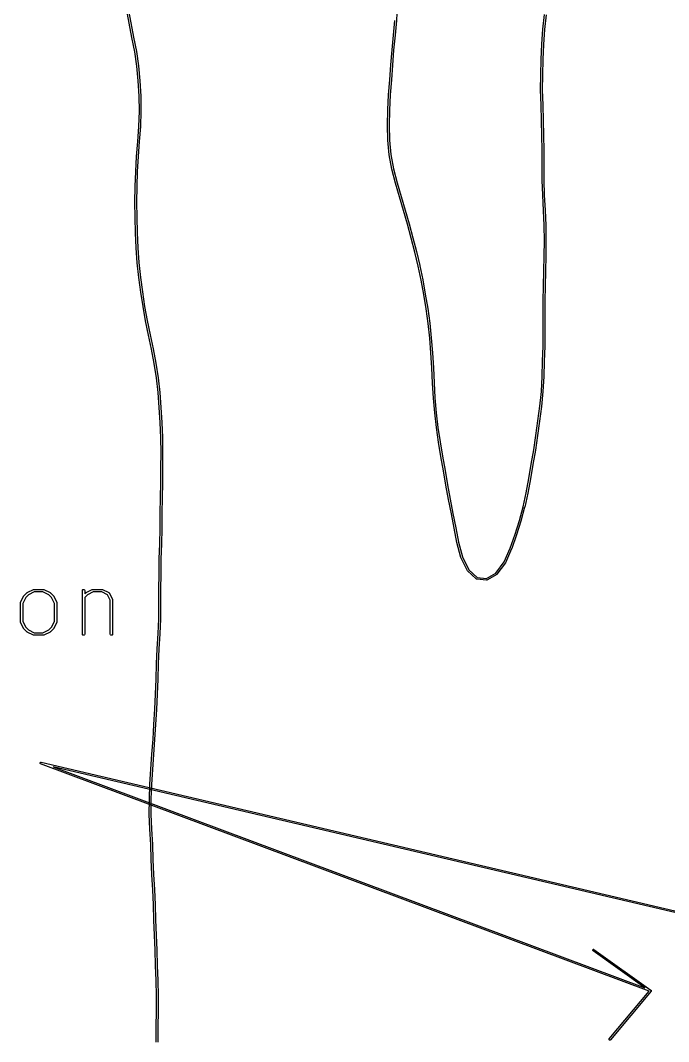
# Model space of a CAD drawing. Header units: inches. Extents: x 0.4 to 11.3, y -7.9 to -0.4.
# Drawn here: x 2.608 to 4.178, y -5.34 to -2.867 of the extents above; entities that cross this region are included whole.
import ezdxf

# ---------------------------------------------------------------- set-up
doc = ezdxf.new("R2010")
doc.units = ezdxf.units.IN
doc.header["$MEASUREMENT"] = 0
doc.layers.add('Edge.Cuts', color=254, linetype='CONTINUOUS', true_color=0xd0d2cd)
doc.layers.add('User.Drawings', color=9, linetype='CONTINUOUS', true_color=0xc2c2c2)

msp = doc.modelspace()

# ---------------------------------------------------------------- linework, layer by layer
at = {"layer": 'Edge.Cuts', "linetype": 'CONTINUOUS'}
for p, q in [((2.8711, -2.874), (2.8646, -2.8394)), ((2.8685, -2.8387), (2.875, -2.8733)), ((3.5208, -2.8316), (3.5187, -2.8672)), ((3.5116, -2.9026), (3.5148, -2.867)), ((3.5187, -2.8673), (3.5155, -2.903)), ((3.5187, -2.8672), (3.5187, -2.8672)), ((3.5187, -2.8672), (3.5187, -2.8673)), ((3.8733, -2.8884), (3.8774, -2.8528)), ((3.8813, -2.8533), (3.8772, -2.8888)), ((2.8779, -2.9085), (2.8711, -2.874)), ((2.8711, -2.874), (2.8711, -2.874)), ((2.8711, -2.874), (2.8711, -2.874)), ((2.875, -2.8733), (2.8818, -2.9077)), ((3.8709, -2.9247), (3.8732, -2.8885)), ((3.8732, -2.8885), (3.8733, -2.8884)), ((3.8733, -2.8884), (3.8733, -2.8884)), ((3.8772, -2.8888), (3.8748, -2.925)), ((2.8848, -2.9428), (2.8779, -2.9085)), ((2.8779, -2.9085), (2.8779, -2.9085)), ((2.8779, -2.9085), (2.8779, -2.9085)), ((2.8818, -2.9077), (2.8818, -2.9077)), ((2.8818, -2.9077), (2.8887, -2.9421)), ((3.5081, -2.9387), (3.5116, -2.9026)), ((3.5155, -2.903), (3.512, -2.9391)), ((3.5155, -2.903), (3.5155, -2.903)), ((3.5155, -2.903), (3.5155, -2.903)), ((2.8887, -2.9421), (2.8887, -2.9421)), ((2.8887, -2.9421), (2.8887, -2.9422)), ((2.8887, -2.9422), (2.894, -2.9772)), ((3.5053, -2.9748), (3.5081, -2.9387)), ((3.5081, -2.9387), (3.5081, -2.9387)), ((3.5081, -2.9387), (3.5081, -2.9387)), ((3.512, -2.9391), (3.5092, -2.9751)), ((3.8693, -2.9614), (3.8709, -2.9248)), ((3.8709, -2.9248), (3.8709, -2.9247)), ((3.8709, -2.9247), (3.8709, -2.9247)), ((3.8748, -2.925), (3.8733, -2.9615)), ((2.8901, -2.9778), (2.8848, -2.9428)), ((3.8683, -2.9985), (3.8693, -2.9614)), ((3.8693, -2.9614), (3.8693, -2.9614)), ((3.8693, -2.9614), (3.8693, -2.9614)), ((3.8733, -2.9615), (3.8722, -2.9986)), ((2.8932, -3.0136), (2.8901, -2.9778)), ((2.894, -2.9772), (2.894, -2.9773)), ((2.894, -2.9773), (2.894, -2.9774)), ((2.894, -2.9774), (2.8971, -3.0133)), ((3.5024, -3.0109), (3.5053, -2.9748)), ((3.5092, -2.9752), (3.5064, -3.0112)), ((3.5092, -2.9751), (3.5092, -2.9751)), ((3.5092, -2.9751), (3.5092, -2.9752)), ((2.8953, -3.0503), (2.8932, -3.0136)), ((2.8971, -3.0133), (2.8971, -3.0133)), ((2.8971, -3.0133), (2.8971, -3.0134)), ((2.8971, -3.0134), (2.8992, -3.0501)), ((3.4998, -3.0474), (3.5024, -3.0109)), ((3.5024, -3.0109), (3.5024, -3.0109)), ((3.5024, -3.0109), (3.5024, -3.0109)), ((3.5064, -3.0112), (3.5037, -3.0476)), ((3.868, -3.0355), (3.8683, -2.9986)), ((3.8683, -2.9986), (3.8683, -2.9985)), ((3.8683, -2.9985), (3.8683, -2.9985)), ((3.8722, -2.9986), (3.8719, -3.0354)), ((3.8694, -3.0726), (3.868, -3.0355)), ((3.868, -3.0355), (3.868, -3.0355)), ((3.868, -3.0355), (3.868, -3.0355)), ((3.8719, -3.0354), (3.8733, -3.0724)), ((2.8959, -3.087), (2.8953, -3.0503)), ((2.8992, -3.0501), (2.8992, -3.0501)), ((2.8992, -3.0501), (2.8992, -3.0502)), ((2.8992, -3.0502), (2.8999, -3.087)), ((3.498, -3.0839), (3.4998, -3.0474)), ((3.4998, -3.0474), (3.4998, -3.0474)), ((3.4998, -3.0474), (3.4998, -3.0474)), ((3.5037, -3.0476), (3.5019, -3.084)), ((2.8944, -3.1238), (2.8959, -3.087)), ((2.8999, -3.0871), (2.8983, -3.124)), ((2.8999, -3.087), (2.8999, -3.0871)), ((2.8999, -3.0871), (2.8999, -3.0871)), ((3.497, -3.1205), (3.498, -3.0839)), ((3.498, -3.0839), (3.498, -3.0839)), ((3.498, -3.0839), (3.498, -3.0839)), ((3.5019, -3.084), (3.5009, -3.1206)), ((3.8704, -3.1095), (3.8694, -3.0726)), ((3.8733, -3.0724), (3.8733, -3.0724)), ((3.8733, -3.0724), (3.8733, -3.0725)), ((3.8733, -3.0725), (3.8743, -3.1094)), ((3.8711, -3.1457), (3.8704, -3.1095)), ((3.8743, -3.1094), (3.8743, -3.1094)), ((3.8743, -3.1094), (3.8743, -3.1094)), ((3.8743, -3.1094), (3.8751, -3.1456)), ((2.8919, -3.1602), (2.8944, -3.1238)), ((2.8983, -3.124), (2.8958, -3.1605)), ((2.8983, -3.124), (2.8983, -3.124)), ((2.8983, -3.124), (2.8983, -3.124)), ((3.497, -3.1206), (3.497, -3.1205)), ((3.4979, -3.1568), (3.497, -3.1206)), ((3.497, -3.1206), (3.497, -3.1206)), ((3.5009, -3.1206), (3.5018, -3.1567)), ((2.8894, -3.1964), (2.8919, -3.1602)), ((2.8958, -3.1605), (2.8933, -3.1967)), ((2.8958, -3.1605), (2.8958, -3.1605)), ((2.8958, -3.1605), (2.8958, -3.1605)), ((3.4979, -3.1569), (3.4979, -3.1568)), ((3.4979, -3.157), (3.4979, -3.1569)), ((3.5013, -3.1923), (3.4979, -3.157)), ((3.5018, -3.1567), (3.5052, -3.1918)), ((3.8719, -3.1816), (3.8711, -3.1457)), ((3.8751, -3.1456), (3.8751, -3.1456)), ((3.8751, -3.1456), (3.8751, -3.1456)), ((3.8751, -3.1456), (3.8758, -3.1816)), ((3.8721, -3.2177), (3.8719, -3.1816)), ((3.8758, -3.1816), (3.8758, -3.1816)), ((3.8758, -3.1816), (3.8758, -3.1816)), ((3.8758, -3.1816), (3.876, -3.2177)), ((2.8871, -3.2328), (2.8894, -3.1965)), ((2.8894, -3.1965), (2.8894, -3.1964)), ((2.8894, -3.1965), (2.8894, -3.1965)), ((2.8933, -3.1967), (2.891, -3.233)), ((3.5013, -3.1924), (3.5013, -3.1923)), ((3.5079, -3.2271), (3.5013, -3.1924)), ((3.5013, -3.1924), (3.5013, -3.1924)), ((3.5052, -3.1918), (3.5117, -3.2263)), ((2.8857, -3.2695), (2.8871, -3.2328)), ((2.8871, -3.2328), (2.8871, -3.2328)), ((2.8871, -3.2328), (2.8871, -3.2328)), ((2.891, -3.233), (2.8896, -3.2696)), ((3.5079, -3.2272), (3.5079, -3.2271)), ((3.5079, -3.2271), (3.5079, -3.2271)), ((3.5166, -3.261), (3.5079, -3.2272)), ((3.5117, -3.2263), (3.5204, -3.26)), ((3.8718, -3.2541), (3.8721, -3.2177)), ((3.876, -3.2177), (3.8758, -3.2541)), ((3.876, -3.2177), (3.876, -3.2177)), ((3.876, -3.2177), (3.876, -3.2177)), ((3.526, -3.2944), (3.5166, -3.261)), ((3.5166, -3.261), (3.5166, -3.261)), ((3.5166, -3.261), (3.5166, -3.261)), ((3.5204, -3.26), (3.5298, -3.2933)), ((3.873, -3.2904), (3.8718, -3.2541)), ((3.8718, -3.2541), (3.8719, -3.2541)), ((3.8719, -3.2541), (3.8718, -3.2541)), ((3.8758, -3.2541), (3.8769, -3.2902)), ((2.8851, -3.3068), (2.8857, -3.2695)), ((2.8857, -3.2695), (2.8857, -3.2695)), ((2.8857, -3.2695), (2.8857, -3.2695)), ((2.8896, -3.2696), (2.889, -3.3069)), ((2.8851, -3.3069), (2.8851, -3.3068)), ((2.8855, -3.3442), (2.8851, -3.3069)), ((2.8851, -3.3069), (2.8851, -3.3069)), ((2.889, -3.3069), (2.8895, -3.3441)), ((3.526, -3.2945), (3.526, -3.2944)), ((3.526, -3.2944), (3.526, -3.2944)), ((3.5361, -3.3275), (3.526, -3.2945)), ((3.5298, -3.2933), (3.5399, -3.3264)), ((3.8748, -3.327), (3.873, -3.2904)), ((3.873, -3.2904), (3.873, -3.2904)), ((3.873, -3.2904), (3.873, -3.2904)), ((3.8769, -3.2902), (3.8788, -3.3268)), ((3.5455, -3.3608), (3.5361, -3.3275)), ((3.5399, -3.3264), (3.5399, -3.3264)), ((3.5399, -3.3264), (3.5399, -3.3264)), ((3.5399, -3.3264), (3.5493, -3.3598)), ((3.8764, -3.364), (3.8748, -3.327)), ((3.8788, -3.3268), (3.8788, -3.3268)), ((3.8788, -3.3268), (3.8788, -3.3268)), ((3.8788, -3.3268), (3.8804, -3.3639)), ((2.8864, -3.3812), (2.8855, -3.3442)), ((2.8855, -3.3442), (2.8855, -3.3442)), ((2.8855, -3.3442), (2.8855, -3.3442)), ((2.8895, -3.3441), (2.8904, -3.381)), ((3.5546, -3.3943), (3.5455, -3.3608)), ((3.5493, -3.3598), (3.5493, -3.3598)), ((3.5493, -3.3598), (3.5493, -3.3598)), ((3.5493, -3.3598), (3.5584, -3.3933)), ((2.8865, -3.3812), (2.8864, -3.3812)), ((2.8882, -3.4177), (2.8865, -3.3812)), ((2.8865, -3.3812), (2.8865, -3.3812)), ((2.8904, -3.381), (2.8922, -3.4175)), ((3.8771, -3.4005), (3.8764, -3.364)), ((3.8804, -3.3639), (3.8804, -3.3639)), ((3.8804, -3.3639), (3.8804, -3.3639)), ((3.8804, -3.3639), (3.881, -3.4005)), ((3.5632, -3.428), (3.5546, -3.3943)), ((3.5584, -3.3933), (3.5584, -3.3933)), ((3.5584, -3.3933), (3.5585, -3.3933)), ((3.5585, -3.3933), (3.567, -3.427)), ((3.8764, -3.4372), (3.8771, -3.4005)), ((3.881, -3.4006), (3.8804, -3.4373)), ((3.881, -3.4005), (3.881, -3.4005)), ((3.881, -3.4005), (3.881, -3.4006)), ((2.8882, -3.4178), (2.8883, -3.4177)), ((2.8883, -3.4177), (2.8882, -3.4177)), ((2.891, -3.4539), (2.8882, -3.4178)), ((2.8922, -3.4175), (2.8949, -3.4536)), ((3.5713, -3.4618), (3.5632, -3.428)), ((3.567, -3.427), (3.567, -3.427)), ((3.567, -3.427), (3.567, -3.427)), ((3.567, -3.427), (3.5751, -3.4609)), ((2.8947, -3.4896), (2.891, -3.4539)), ((2.891, -3.4539), (2.891, -3.4539)), ((2.891, -3.4539), (2.891, -3.4539)), ((2.8949, -3.4536), (2.8987, -3.4892)), ((3.5751, -3.4609), (3.5751, -3.461)), ((3.5751, -3.461), (3.5751, -3.461)), ((3.5751, -3.461), (3.5824, -3.4952)), ((3.8757, -3.4739), (3.8764, -3.4372)), ((3.8804, -3.4373), (3.8797, -3.474)), ((3.8804, -3.4373), (3.8804, -3.4373)), ((3.8804, -3.4373), (3.8804, -3.4373)), ((3.5785, -3.496), (3.5713, -3.4618)), ((3.875, -3.5103), (3.8757, -3.4739)), ((3.8797, -3.474), (3.8789, -3.5103)), ((3.8797, -3.474), (3.8797, -3.474)), ((3.8797, -3.474), (3.8797, -3.474)), ((2.8948, -3.4897), (2.8947, -3.4896)), ((2.8995, -3.525), (2.8948, -3.4897)), ((2.8948, -3.4897), (2.8948, -3.4897)), ((2.8987, -3.4892), (2.9034, -3.5245)), ((3.5848, -3.5306), (3.5785, -3.496)), ((3.5824, -3.4952), (3.5824, -3.4952)), ((3.5824, -3.4952), (3.5824, -3.4953)), ((3.5824, -3.4953), (3.5887, -3.5299)), ((3.8745, -3.5462), (3.875, -3.5103)), ((3.875, -3.5103), (3.875, -3.5103)), ((3.875, -3.5103), (3.875, -3.5103)), ((3.8789, -3.5103), (3.8784, -3.5463)), ((2.9048, -3.5601), (2.8995, -3.525)), ((2.8995, -3.525), (2.8995, -3.525)), ((2.8995, -3.525), (2.8995, -3.525)), ((2.9034, -3.5245), (2.9087, -3.5595)), ((3.5907, -3.5654), (3.5848, -3.5306)), ((3.5887, -3.5299), (3.5887, -3.5299)), ((3.5887, -3.5299), (3.5887, -3.5299)), ((3.5887, -3.5299), (3.5946, -3.5648)), ((2.9048, -3.5602), (2.9048, -3.5601)), ((2.9048, -3.5601), (2.9048, -3.5601)), ((2.9112, -3.5947), (2.9048, -3.5602)), ((2.9087, -3.5595), (2.9151, -3.594)), ((3.8742, -3.5823), (3.8745, -3.5463)), ((3.8745, -3.5463), (3.8745, -3.5462)), ((3.8745, -3.5463), (3.8745, -3.5463)), ((3.8784, -3.5463), (3.8781, -3.5823)), ((3.5954, -3.6006), (3.5907, -3.5654)), ((3.5946, -3.5648), (3.5946, -3.5648)), ((3.5946, -3.5648), (3.5946, -3.5648)), ((3.5946, -3.5648), (3.5993, -3.6001)), ((3.8742, -3.5824), (3.8742, -3.5823)), ((3.8742, -3.5823), (3.8742, -3.5823)), ((3.8744, -3.6188), (3.8742, -3.5824)), ((3.8781, -3.5823), (3.8784, -3.6188)), ((2.9112, -3.5948), (2.9112, -3.5947)), ((2.9183, -3.6291), (2.9112, -3.5948)), ((2.9112, -3.5948), (2.9112, -3.5948)), ((2.9151, -3.594), (2.9222, -3.6283)), ((3.5993, -3.6362), (3.5954, -3.6006)), ((3.5993, -3.6001), (3.5993, -3.6001)), ((3.5993, -3.6001), (3.5994, -3.6002)), ((3.5994, -3.6002), (3.6032, -3.6358)), ((2.9255, -3.6633), (2.9183, -3.6291)), ((2.9183, -3.6291), (2.9183, -3.6291)), ((2.9183, -3.6291), (2.9183, -3.6291)), ((2.9222, -3.6283), (2.9294, -3.6625)), ((3.8741, -3.6555), (3.8744, -3.6188)), ((3.8784, -3.6188), (3.878, -3.6555)), ((3.8784, -3.6188), (3.8784, -3.6188)), ((3.8784, -3.6188), (3.8784, -3.6188)), ((3.6023, -3.6722), (3.5993, -3.6362)), ((3.6032, -3.6358), (3.6032, -3.6358)), ((3.6032, -3.6358), (3.6032, -3.6359)), ((3.6032, -3.6359), (3.6063, -3.6719)), ((3.8728, -3.6924), (3.8741, -3.6555)), ((3.878, -3.6556), (3.8767, -3.6926)), ((3.878, -3.6555), (3.878, -3.6556)), ((3.878, -3.6556), (3.878, -3.6556)), ((2.9317, -3.698), (2.9255, -3.6633)), ((2.9294, -3.6625), (2.9294, -3.6626)), ((2.9294, -3.6626), (2.9294, -3.6626)), ((2.9294, -3.6626), (2.9356, -3.6973)), ((3.6044, -3.7085), (3.6023, -3.6722)), ((3.6063, -3.6719), (3.6063, -3.6719)), ((3.6063, -3.6719), (3.6063, -3.6719)), ((3.6063, -3.6719), (3.6083, -3.7083)), ((2.9373, -3.7329), (2.9317, -3.698)), ((2.9356, -3.6973), (2.9356, -3.6973)), ((2.9356, -3.6973), (2.9356, -3.6973)), ((2.9356, -3.6973), (2.9412, -3.7323)), ((3.6059, -3.7451), (3.6044, -3.7085)), ((3.6083, -3.7083), (3.6083, -3.7083)), ((3.6083, -3.7083), (3.6083, -3.7083)), ((3.6083, -3.7083), (3.6098, -3.745)), ((3.8716, -3.7292), (3.8728, -3.6925)), ((3.8728, -3.6925), (3.8728, -3.6924)), ((3.8728, -3.6924), (3.8728, -3.6924)), ((3.8767, -3.6926), (3.8755, -3.7294)), ((2.9416, -3.7682), (2.9373, -3.7329)), ((2.9412, -3.7323), (2.9412, -3.7323)), ((2.9412, -3.7323), (2.9412, -3.7323)), ((2.9412, -3.7323), (2.9456, -3.7678)), ((3.8698, -3.7656), (3.8716, -3.7292)), ((3.8755, -3.7294), (3.8737, -3.7659)), ((3.8755, -3.7294), (3.8755, -3.7294)), ((3.8755, -3.7294), (3.8755, -3.7294)), ((3.6059, -3.7452), (3.6059, -3.7451)), ((3.6081, -3.7815), (3.6059, -3.7452)), ((3.6059, -3.7452), (3.6059, -3.7452)), ((3.6098, -3.745), (3.612, -3.7813)), ((2.944, -3.8044), (2.9416, -3.7682)), ((2.9456, -3.7678), (2.9455, -3.7678)), ((2.9455, -3.7678), (2.9456, -3.7679)), ((2.9456, -3.7679), (2.9479, -3.8042)), ((3.6081, -3.7816), (3.6081, -3.7815)), ((3.6081, -3.7815), (3.6081, -3.7815)), ((3.6114, -3.8175), (3.6081, -3.7816)), ((3.612, -3.7813), (3.6153, -3.8171)), ((3.8662, -3.8013), (3.8698, -3.7656)), ((3.8737, -3.766), (3.8701, -3.8017)), ((3.8737, -3.7659), (3.8737, -3.7659)), ((3.8737, -3.7659), (3.8737, -3.766)), ((2.9461, -3.841), (2.944, -3.8044)), ((2.9479, -3.8042), (2.9479, -3.8042)), ((2.9479, -3.8042), (2.9479, -3.8042)), ((2.9479, -3.8042), (2.95, -3.8408)), ((3.8616, -3.8366), (3.8662, -3.8013)), ((3.8701, -3.8018), (3.8655, -3.8372)), ((3.8701, -3.8017), (3.8701, -3.8018)), ((3.8701, -3.8018), (3.8701, -3.8018)), ((3.6155, -3.853), (3.6114, -3.8175)), ((3.6114, -3.8175), (3.6114, -3.8175)), ((3.6114, -3.8175), (3.6114, -3.8175)), ((3.6153, -3.8171), (3.6194, -3.8526)), ((2.9479, -3.8775), (2.9461, -3.841)), ((2.95, -3.8408), (2.95, -3.8408)), ((2.95, -3.8408), (2.95, -3.8408)), ((2.95, -3.8408), (2.9518, -3.8774)), ((3.6155, -3.8531), (3.6155, -3.853)), ((3.6206, -3.8882), (3.6155, -3.8531)), ((3.6155, -3.8531), (3.6155, -3.8531)), ((3.6194, -3.8526), (3.6245, -3.8877)), ((3.8566, -3.8718), (3.8616, -3.8366)), ((3.8655, -3.8372), (3.8605, -3.8724)), ((3.8655, -3.8372), (3.8655, -3.8372)), ((3.8655, -3.8372), (3.8655, -3.8372)), ((2.9485, -3.9139), (2.9479, -3.8775)), ((2.9518, -3.8774), (2.9518, -3.8774)), ((2.9518, -3.8774), (2.9518, -3.8774)), ((2.9518, -3.8774), (2.9524, -3.9138)), ((3.8513, -3.9068), (3.8566, -3.8718)), ((3.8605, -3.8724), (3.8552, -3.9074)), ((3.8605, -3.8724), (3.8605, -3.8724)), ((3.8605, -3.8724), (3.8605, -3.8724)), ((3.6206, -3.8883), (3.6206, -3.8882)), ((3.6266, -3.9231), (3.6206, -3.8883)), ((3.6206, -3.8883), (3.6206, -3.8883)), ((3.6245, -3.8877), (3.6305, -3.9224)), ((3.8455, -3.9417), (3.8513, -3.9068)), ((2.9482, -3.9502), (2.9485, -3.9139)), ((2.9524, -3.9139), (2.9522, -3.9503)), ((2.9524, -3.9138), (2.9524, -3.9139)), ((2.9524, -3.9139), (2.9524, -3.9139)), ((3.6325, -3.9579), (3.6266, -3.9231)), ((3.6266, -3.9231), (3.6266, -3.9231)), ((3.6305, -3.9224), (3.6305, -3.9224)), ((3.6305, -3.9224), (3.6305, -3.9224)), ((3.6305, -3.9224), (3.6364, -3.9572)), ((3.8552, -3.9075), (3.8494, -3.9423)), ((3.8552, -3.9074), (3.8552, -3.9074)), ((3.8552, -3.9074), (3.8552, -3.9075)), ((2.948, -3.9865), (2.9482, -3.9502)), ((2.9482, -3.9502), (2.9482, -3.9502)), ((2.9522, -3.9503), (2.9519, -3.9865)), ((2.9522, -3.9503), (2.9522, -3.9503)), ((2.9522, -3.9503), (2.9522, -3.9503)), ((3.8393, -3.9763), (3.8455, -3.9417)), ((3.8493, -3.9423), (3.8432, -3.977)), ((3.8494, -3.9423), (3.8493, -3.9423)), ((3.8493, -3.9423), (3.8493, -3.9423)), ((3.6387, -3.9926), (3.6325, -3.9579)), ((3.6325, -3.9579), (3.6325, -3.9579)), ((3.6325, -3.9579), (3.6325, -3.9579)), ((3.6364, -3.9572), (3.6426, -3.9919)), ((3.833, -4.0109), (3.8393, -3.9763)), ((3.8432, -3.977), (3.8368, -4.0117)), ((3.8432, -3.977), (3.8432, -3.977)), ((3.8432, -3.977), (3.8432, -3.977)), ((2.9473, -4.023), (2.948, -3.9865)), ((2.9519, -3.9865), (2.9512, -4.0231)), ((2.9519, -3.9865), (2.9519, -3.9865)), ((2.9519, -3.9865), (2.9519, -3.9865)), ((3.6452, -4.0272), (3.6387, -3.9926)), ((3.6387, -3.9926), (3.6387, -3.9926)), ((3.6387, -3.9926), (3.6387, -3.9926)), ((3.6426, -3.9919), (3.6491, -4.0264)), ((2.9465, -4.0602), (2.9473, -4.023)), ((2.9473, -4.023), (2.9473, -4.023)), ((2.9512, -4.0231), (2.9504, -4.0603)), ((2.9512, -4.0231), (2.9512, -4.0231)), ((2.9512, -4.0231), (2.9512, -4.0231)), ((3.6518, -4.0617), (3.6452, -4.0272)), ((3.6452, -4.0272), (3.6452, -4.0272)), ((3.6452, -4.0272), (3.6452, -4.0272)), ((3.6491, -4.0264), (3.6557, -4.061)), ((3.8255, -4.045), (3.833, -4.0109)), ((3.8368, -4.0117), (3.8294, -4.0459)), ((3.8368, -4.0117), (3.8368, -4.0117)), ((3.8368, -4.0117), (3.8368, -4.0117)), ((3.8166, -4.0784), (3.8255, -4.045)), ((3.8293, -4.046), (3.8203, -4.0795)), ((3.8294, -4.0459), (3.8293, -4.0459)), ((3.8293, -4.0459), (3.8293, -4.046)), ((2.9462, -4.0974), (2.9465, -4.0603)), ((2.9465, -4.0603), (2.9465, -4.0602)), ((2.9465, -4.0603), (2.9465, -4.0603)), ((2.9504, -4.0603), (2.9501, -4.0974)), ((3.6585, -4.0962), (3.6518, -4.0617)), ((3.6518, -4.0617), (3.6518, -4.0617)), ((3.6518, -4.0617), (3.6518, -4.0617)), ((3.6557, -4.061), (3.6624, -4.0954)), ((3.806, -4.1113), (3.8166, -4.0784)), ((3.8203, -4.0796), (3.8097, -4.1126)), ((3.8203, -4.0795), (3.8203, -4.0795)), ((3.8203, -4.0795), (3.8203, -4.0796)), ((2.9454, -4.1344), (2.9462, -4.0974)), ((2.9501, -4.0975), (2.9493, -4.1345)), ((2.9501, -4.0974), (2.9501, -4.0975)), ((2.9501, -4.0975), (2.9501, -4.0975)), ((3.6653, -4.1312), (3.6585, -4.0962)), ((3.6624, -4.0954), (3.6624, -4.0954)), ((3.6624, -4.0954), (3.6624, -4.0954)), ((3.6624, -4.0954), (3.6692, -4.1304)), ((3.7942, -4.1448), (3.806, -4.1113)), ((3.8097, -4.1126), (3.7979, -4.1462)), ((3.8097, -4.1126), (3.8097, -4.1126)), ((3.8097, -4.1126), (3.8097, -4.1126)), ((2.944, -4.1712), (2.9454, -4.1344)), ((2.9493, -4.1346), (2.9479, -4.1713)), ((2.9493, -4.1345), (2.9493, -4.1346)), ((2.9493, -4.1346), (2.9493, -4.1346)), ((3.6654, -4.1312), (3.6653, -4.1312)), ((3.6654, -4.1313), (3.6654, -4.1312)), ((3.6748, -4.1675), (3.6654, -4.1313)), ((3.6692, -4.1304), (3.6786, -4.1663)), ((3.7793, -4.1784), (3.7942, -4.1448)), ((3.7978, -4.1463), (3.7828, -4.1802)), ((3.7979, -4.1462), (3.7978, -4.1462)), ((3.7978, -4.1462), (3.7978, -4.1463)), ((2.9437, -4.2079), (2.944, -4.1713)), ((2.944, -4.1713), (2.944, -4.1712)), ((2.944, -4.1712), (2.944, -4.1712)), ((2.9479, -4.1713), (2.9476, -4.2079)), ((3.6749, -4.1677), (3.6748, -4.1675)), ((3.675, -4.1679), (3.6749, -4.1677)), ((3.6908, -4.1995), (3.675, -4.1679)), ((3.6786, -4.1663), (3.6941, -4.1974)), ((3.7593, -4.2053), (3.7793, -4.1784)), ((3.691, -4.1998), (3.6908, -4.1995)), ((3.6912, -4.2001), (3.691, -4.1998)), ((3.7121, -4.2195), (3.6912, -4.2001)), ((3.6941, -4.1974), (3.7144, -4.2162)), ((3.7826, -4.1805), (3.7622, -4.2079)), ((3.7827, -4.1803), (3.7826, -4.1805)), ((3.7828, -4.1802), (3.7827, -4.1803)), ((2.9434, -4.244), (2.9437, -4.2079)), ((2.9437, -4.2079), (2.9437, -4.2079)), ((2.9437, -4.2079), (2.9437, -4.2079)), ((2.9476, -4.2079), (2.9474, -4.2441)), ((2.9476, -4.2079), (2.9476, -4.2079)), ((3.7125, -4.2197), (3.7121, -4.2195)), ((3.7125, -4.2198), (3.7125, -4.2197)), ((3.7127, -4.2199), (3.7125, -4.2198)), ((3.7128, -4.2199), (3.7127, -4.2199)), ((3.7129, -4.2199), (3.7128, -4.2199)), ((3.7133, -4.2201), (3.7129, -4.2199)), ((3.7368, -4.2228), (3.7133, -4.2201)), ((3.7144, -4.2162), (3.7366, -4.2188)), ((3.7366, -4.2188), (3.7593, -4.2053)), ((3.7372, -4.2228), (3.7368, -4.2228)), ((3.7373, -4.2228), (3.7372, -4.2228)), ((3.7374, -4.2227), (3.7373, -4.2228)), ((3.7376, -4.2227), (3.7374, -4.2227)), ((3.738, -4.2225), (3.7376, -4.2227)), ((3.7376, -4.2227), (3.7376, -4.2227)), ((3.7617, -4.2085), (3.738, -4.2225)), ((3.7619, -4.2082), (3.7617, -4.2085)), ((3.7617, -4.2085), (3.7617, -4.2085)), ((3.7617, -4.2085), (3.7617, -4.2085)), ((3.7622, -4.2079), (3.7619, -4.2082)), ((3.7622, -4.2079), (3.7622, -4.2079)), ((3.7622, -4.2079), (3.7622, -4.2079)), ((2.9433, -4.2801), (2.9434, -4.2441)), ((2.9434, -4.2441), (2.9434, -4.244)), ((2.9434, -4.2441), (2.9434, -4.2441)), ((2.9474, -4.2441), (2.9472, -4.2802)), ((2.9428, -4.3161), (2.9433, -4.2801)), ((2.9472, -4.2802), (2.9468, -4.3162)), ((2.9472, -4.2802), (2.9472, -4.2802)), ((2.9472, -4.2802), (2.9472, -4.2802)), ((2.9413, -4.352), (2.9428, -4.3161)), ((2.9468, -4.3163), (2.9452, -4.3522)), ((2.9468, -4.3162), (2.9467, -4.3162)), ((2.9467, -4.3162), (2.9468, -4.3163)), ((2.9393, -4.3884), (2.9413, -4.352)), ((2.9452, -4.3522), (2.9432, -4.3886)), ((2.9452, -4.3522), (2.9452, -4.3522)), ((2.9452, -4.3522), (2.9452, -4.3522)), ((2.9376, -4.4252), (2.9393, -4.3884)), ((2.9393, -4.3884), (2.9393, -4.3884)), ((2.9393, -4.3884), (2.9393, -4.3884)), ((2.9432, -4.3886), (2.9415, -4.4253)), ((2.9368, -4.4621), (2.9376, -4.4252)), ((2.9376, -4.4252), (2.9376, -4.4252)), ((2.9376, -4.4252), (2.9376, -4.4252)), ((2.9415, -4.4253), (2.9407, -4.4622)), ((2.9353, -4.4988), (2.9368, -4.4621)), ((2.9407, -4.4623), (2.9392, -4.4989)), ((2.9407, -4.4622), (2.9407, -4.4623)), ((2.9407, -4.4623), (2.9407, -4.4623)), ((2.9334, -4.5352), (2.9353, -4.4988)), ((2.9392, -4.4989), (2.9374, -4.5354)), ((2.9392, -4.4989), (2.9392, -4.4989)), ((2.9392, -4.4989), (2.9392, -4.4989)), ((2.9312, -4.5716), (2.9334, -4.5352)), ((2.9374, -4.5354), (2.9352, -4.5718)), ((2.9374, -4.5354), (2.9374, -4.5354)), ((2.9374, -4.5354), (2.9374, -4.5354)), ((2.929, -4.6079), (2.9312, -4.5716)), ((2.9352, -4.5718), (2.9329, -4.6081)), ((2.9352, -4.5718), (2.9352, -4.5718)), ((2.9352, -4.5718), (2.9352, -4.5718)), ((2.9264, -4.644), (2.929, -4.6079)), ((2.9329, -4.6081), (2.9303, -4.6443)), ((2.9329, -4.6081), (2.9329, -4.6081)), ((2.9329, -4.6081), (2.9329, -4.6081)), ((2.9235, -4.6804), (2.9264, -4.644)), ((2.9303, -4.6443), (2.9275, -4.6807)), ((2.9303, -4.6443), (2.9303, -4.6443)), ((2.9303, -4.6443), (2.9303, -4.6443)), ((2.9215, -4.7166), (2.9235, -4.6804)), ((2.9235, -4.6804), (2.9235, -4.6804)), ((2.9235, -4.6804), (2.9235, -4.6804)), ((2.9275, -4.6807), (2.9254, -4.7169)), ((2.9202, -4.7527), (2.9215, -4.7167)), ((2.9215, -4.7167), (2.9215, -4.7166)), ((2.9215, -4.7167), (2.9215, -4.7167)), ((2.9254, -4.7169), (2.9241, -4.7528)), ((2.9198, -4.7891), (2.9202, -4.7527)), ((2.9202, -4.7527), (2.9202, -4.7527)), ((2.9202, -4.7527), (2.9202, -4.7527)), ((2.9241, -4.7528), (2.9238, -4.7891)), ((2.9198, -4.7892), (2.9198, -4.7891)), ((2.9198, -4.7891), (2.9198, -4.7891)), ((2.9211, -4.8258), (2.9198, -4.7892)), ((2.9238, -4.7891), (2.9251, -4.8256)), ((2.9235, -4.8624), (2.9211, -4.8258)), ((2.9211, -4.8258), (2.9211, -4.8258)), ((2.9211, -4.8258), (2.9211, -4.8258)), ((2.9251, -4.8256), (2.9274, -4.8622)), ((2.9249, -4.899), (2.9235, -4.8624)), ((2.9274, -4.8622), (2.9274, -4.8622)), ((2.9274, -4.8622), (2.9274, -4.8622)), ((2.9274, -4.8622), (2.9288, -4.8989)), ((2.9265, -4.9356), (2.9249, -4.899)), ((2.9249, -4.899), (2.9249, -4.899)), ((2.9249, -4.899), (2.9249, -4.899)), ((2.9288, -4.8989), (2.9304, -4.9354)), ((2.9265, -4.9357), (2.9265, -4.9356)), ((2.9265, -4.9356), (2.9265, -4.9356)), ((2.9286, -4.972), (2.9265, -4.9357)), ((2.9304, -4.9354), (2.9325, -4.9718)), ((2.9304, -5.0085), (2.9286, -4.972)), ((2.9325, -4.9718), (2.9325, -4.9718)), ((2.9325, -4.9718), (2.9325, -4.9718)), ((2.9325, -4.9718), (2.9343, -5.0084)), ((2.9313, -5.0454), (2.9304, -5.0085)), ((2.9343, -5.0084), (2.9343, -5.0084)), ((2.9343, -5.0084), (2.9343, -5.0084)), ((2.9343, -5.0084), (2.9353, -5.0452)), ((2.9328, -5.082), (2.9313, -5.0454)), ((2.9313, -5.0454), (2.9313, -5.0454)), ((2.9313, -5.0454), (2.9313, -5.0454)), ((2.9353, -5.0452), (2.9367, -5.0819)), ((2.9342, -5.1187), (2.9328, -5.082)), ((2.9328, -5.082), (2.9328, -5.082)), ((2.9328, -5.082), (2.9328, -5.082)), ((2.9367, -5.0819), (2.9367, -5.0819)), ((2.9367, -5.0819), (2.9382, -5.1185)), ((2.9352, -5.1555), (2.9342, -5.1187)), ((2.9382, -5.1185), (2.9382, -5.1185)), ((2.9382, -5.1185), (2.9382, -5.1185)), ((2.9382, -5.1185), (2.9391, -5.1554)), ((2.9364, -5.1922), (2.9352, -5.1555)), ((2.9352, -5.1555), (2.9352, -5.1555)), ((2.9352, -5.1555), (2.9352, -5.1555)), ((2.9391, -5.1554), (2.9404, -5.1921)), ((2.9372, -5.2291), (2.9364, -5.1922)), ((2.9404, -5.1921), (2.9404, -5.1921)), ((2.9404, -5.1921), (2.9404, -5.1922)), ((2.9404, -5.1922), (2.9412, -5.2291)), ((2.9373, -5.2663), (2.9372, -5.2291)), ((2.9412, -5.2291), (2.9412, -5.2291)), ((2.9412, -5.2291), (2.9412, -5.2291)), ((2.9412, -5.2291), (2.9413, -5.2663)), ((2.9369, -5.3039), (2.9373, -5.2663)), ((2.9413, -5.2664), (2.9408, -5.304)), ((2.9413, -5.2663), (2.9413, -5.2663)), ((2.9413, -5.2663), (2.9413, -5.2664)), ((2.9369, -5.304), (2.9369, -5.3039)), ((2.937, -5.3412), (2.9369, -5.304)), ((2.9369, -5.304), (2.9369, -5.304)), ((2.9408, -5.304), (2.9409, -5.3412))]:
    msp.add_line(p, q, dxfattribs=at)
at = {"layer": 'User.Drawings', "linetype": 'CONTINUOUS'}
for p, q in [((2.6239, -4.253), (2.624, -4.253)), ((2.624, -4.253), (2.6241, -4.2529)), ((2.6241, -4.2529), (2.6242, -4.2529)), ((2.6242, -4.2529), (2.6244, -4.2527)), ((2.6244, -4.2527), (2.6394, -4.2452)), ((2.6414, -4.2508), (2.6275, -4.2578)), ((2.6394, -4.2452), (2.64, -4.245)), ((2.64, -4.245), (2.6401, -4.245)), ((2.6401, -4.245), (2.6402, -4.245)), ((2.6402, -4.245), (2.6407, -4.2449)), ((2.6407, -4.2449), (2.6632, -4.2449)), ((2.6625, -4.2508), (2.6414, -4.2508)), ((2.6765, -4.2578), (2.6625, -4.2508)), ((2.6632, -4.2449), (2.6638, -4.245)), ((2.6638, -4.245), (2.6639, -4.245)), ((2.6639, -4.245), (2.664, -4.245)), ((2.664, -4.245), (2.6646, -4.2452)), ((2.6646, -4.2452), (2.6796, -4.2527)), ((2.6796, -4.2527), (2.6798, -4.2529)), ((2.6798, -4.2529), (2.6799, -4.2529)), ((2.6799, -4.2529), (2.68, -4.253)), ((2.68, -4.253), (2.68, -4.253)), ((2.7578, -4.2473), (2.7583, -4.2462)), ((2.7578, -4.2479), (2.7578, -4.2473)), ((2.7578, -4.3529), (2.7578, -4.2479)), ((2.7583, -4.2462), (2.7591, -4.2454)), ((2.7591, -4.2454), (2.7602, -4.245)), ((2.7602, -4.245), (2.7613, -4.245)), ((2.7613, -4.245), (2.7624, -4.2454)), ((2.7624, -4.2454), (2.7632, -4.2462)), ((2.7632, -4.2462), (2.7636, -4.2473)), ((2.7636, -4.2473), (2.7637, -4.2479)), ((2.7637, -4.2479), (2.7637, -4.2558)), ((2.7664, -4.253), (2.7665, -4.253)), ((2.7665, -4.253), (2.7666, -4.2529)), ((2.7666, -4.2529), (2.7667, -4.2529)), ((2.7667, -4.2529), (2.7669, -4.2527)), ((2.7669, -4.2527), (2.7819, -4.2452)), ((2.7839, -4.2508), (2.77, -4.2578)), ((2.7819, -4.2452), (2.7824, -4.245)), ((2.7824, -4.245), (2.7826, -4.245)), ((2.7826, -4.245), (2.7832, -4.2449)), ((2.7826, -4.245), (2.7826, -4.245)), ((2.7832, -4.2449), (2.8057, -4.2449)), ((2.805, -4.2508), (2.7839, -4.2508)), ((2.8185, -4.2576), (2.805, -4.2508)), ((2.8057, -4.2449), (2.8063, -4.245)), ((2.8063, -4.245), (2.8064, -4.245)), ((2.8064, -4.245), (2.8065, -4.245)), ((2.8065, -4.245), (2.807, -4.2452)), ((2.807, -4.2452), (2.822, -4.2527)), ((2.822, -4.2527), (2.8221, -4.2528)), ((2.8221, -4.2528), (2.8222, -4.2528)), ((2.8222, -4.2528), (2.8222, -4.2529)), ((2.8222, -4.2529), (2.8225, -4.253)), ((2.6078, -4.2779), (2.6079, -4.2773)), ((2.6079, -4.2771), (2.6081, -4.2766)), ((2.6079, -4.2772), (2.6079, -4.2771)), ((2.6079, -4.2773), (2.6079, -4.2772)), ((2.6081, -4.2766), (2.6156, -4.2616)), ((2.6207, -4.2646), (2.6137, -4.2786)), ((2.6156, -4.2616), (2.6158, -4.2613)), ((2.6158, -4.2613), (2.6158, -4.2612)), ((2.6158, -4.2612), (2.6159, -4.2612)), ((2.6159, -4.2611), (2.616, -4.261)), ((2.6159, -4.2612), (2.6159, -4.2611)), ((2.616, -4.261), (2.6162, -4.2608)), ((2.6162, -4.2608), (2.6237, -4.2533)), ((2.6275, -4.2578), (2.6207, -4.2646)), ((2.6237, -4.2533), (2.6239, -4.2531)), ((2.6239, -4.2531), (2.6239, -4.253)), ((2.6833, -4.2646), (2.6765, -4.2578)), ((2.68, -4.253), (2.6801, -4.2531)), ((2.6801, -4.2531), (2.6803, -4.2533)), ((2.6803, -4.2533), (2.6878, -4.2608)), ((2.6903, -4.2786), (2.6833, -4.2646)), ((2.6878, -4.2608), (2.688, -4.261)), ((2.688, -4.261), (2.6881, -4.2611)), ((2.6881, -4.2611), (2.6881, -4.2612)), ((2.6881, -4.2612), (2.6882, -4.2612)), ((2.6882, -4.2612), (2.6882, -4.2613)), ((2.6882, -4.2613), (2.6884, -4.2616)), ((2.6884, -4.2616), (2.6959, -4.2766)), ((2.6959, -4.2766), (2.6961, -4.2771)), ((2.6961, -4.2771), (2.6961, -4.2772)), ((2.6961, -4.2772), (2.6961, -4.2773)), ((2.6961, -4.2773), (2.6962, -4.2779)), ((2.7637, -4.2558), (2.7661, -4.2533)), ((2.77, -4.2578), (2.7637, -4.2641)), ((2.7637, -4.2641), (2.7637, -4.3529)), ((2.7661, -4.2533), (2.7664, -4.2531)), ((2.7664, -4.2531), (2.7664, -4.253)), ((2.8253, -4.2711), (2.8185, -4.2576)), ((2.8225, -4.253), (2.8228, -4.2533)), ((2.8228, -4.2533), (2.8231, -4.2536)), ((2.8231, -4.2536), (2.8232, -4.2539)), ((2.8232, -4.2539), (2.8233, -4.2539)), ((2.8233, -4.2539), (2.8233, -4.254)), ((2.8233, -4.254), (2.8234, -4.2541)), ((2.8234, -4.2541), (2.8309, -4.2691)), ((2.8253, -4.3529), (2.8253, -4.2711)), ((2.8309, -4.2691), (2.8311, -4.2696)), ((2.8311, -4.2696), (2.8311, -4.2697)), ((2.8311, -4.2697), (2.8311, -4.2698)), ((2.8311, -4.2698), (2.8312, -4.2704)), ((2.8312, -4.2704), (2.8312, -4.3529)), ((2.6078, -4.3229), (2.6078, -4.2779)), ((2.6137, -4.2786), (2.6137, -4.3222)), ((2.6903, -4.3222), (2.6903, -4.2786)), ((2.6962, -4.2779), (2.6962, -4.3229)), ((2.6079, -4.3234), (2.6078, -4.3229)), ((2.6079, -4.3235), (2.6079, -4.3234)), ((2.6079, -4.3237), (2.6079, -4.3235)), ((2.6081, -4.3242), (2.6079, -4.3237)), ((2.6156, -4.3392), (2.6081, -4.3242)), ((2.6137, -4.3222), (2.6207, -4.3361)), ((2.6833, -4.3361), (2.6903, -4.3222)), ((2.6959, -4.3242), (2.6884, -4.3392)), ((2.6961, -4.3237), (2.6959, -4.3242)), ((2.6962, -4.3229), (2.6961, -4.3234)), ((2.6961, -4.3234), (2.6961, -4.3235)), ((2.6961, -4.3235), (2.6961, -4.3237)), ((2.6158, -4.3394), (2.6156, -4.3392)), ((2.6158, -4.3395), (2.6158, -4.3394)), ((2.6159, -4.3396), (2.6158, -4.3395)), ((2.6159, -4.3397), (2.6159, -4.3396)), ((2.616, -4.3397), (2.6159, -4.3397)), ((2.6162, -4.34), (2.616, -4.3397)), ((2.6237, -4.3475), (2.6162, -4.34)), ((2.6207, -4.3361), (2.6275, -4.3429)), ((2.6239, -4.3476), (2.6237, -4.3475)), ((2.6239, -4.3477), (2.6239, -4.3476)), ((2.624, -4.3478), (2.6239, -4.3477)), ((2.6241, -4.3478), (2.624, -4.3478)), ((2.6242, -4.3479), (2.6241, -4.3478)), ((2.6244, -4.348), (2.6242, -4.3479)), ((2.6394, -4.3555), (2.6244, -4.348)), ((2.6275, -4.3429), (2.6414, -4.3499)), ((2.6414, -4.3499), (2.6625, -4.3499)), ((2.6625, -4.3499), (2.6765, -4.3429)), ((2.6796, -4.348), (2.6646, -4.3555)), ((2.6765, -4.3429), (2.6833, -4.3361)), ((2.6798, -4.3479), (2.6796, -4.348)), ((2.6799, -4.3478), (2.6798, -4.3479)), ((2.68, -4.3478), (2.6799, -4.3478)), ((2.6801, -4.3476), (2.68, -4.3477)), ((2.68, -4.3477), (2.68, -4.3478)), ((2.6803, -4.3475), (2.6801, -4.3476)), ((2.6878, -4.34), (2.6803, -4.3475)), ((2.688, -4.3397), (2.6878, -4.34)), ((2.6881, -4.3397), (2.688, -4.3397)), ((2.6882, -4.3395), (2.6881, -4.3396)), ((2.6881, -4.3396), (2.6881, -4.3397)), ((2.6884, -4.3392), (2.6882, -4.3394)), ((2.6882, -4.3394), (2.6882, -4.3395)), ((2.64, -4.3557), (2.6394, -4.3555)), ((2.6401, -4.3557), (2.64, -4.3557)), ((2.6402, -4.3558), (2.6401, -4.3557)), ((2.6407, -4.3558), (2.6402, -4.3558)), ((2.6632, -4.3558), (2.6407, -4.3558)), ((2.6638, -4.3558), (2.6632, -4.3558)), ((2.6639, -4.3557), (2.6638, -4.3558)), ((2.664, -4.3557), (2.6639, -4.3557)), ((2.6646, -4.3555), (2.664, -4.3557)), ((2.7578, -4.3534), (2.7578, -4.3529)), ((2.7583, -4.3545), (2.7578, -4.3534)), ((2.7591, -4.3553), (2.7583, -4.3545)), ((2.7602, -4.3558), (2.7591, -4.3553)), ((2.7613, -4.3558), (2.7602, -4.3558)), ((2.7624, -4.3553), (2.7613, -4.3558)), ((2.7632, -4.3545), (2.7624, -4.3553)), ((2.7636, -4.3534), (2.7632, -4.3545)), ((2.7637, -4.3529), (2.7636, -4.3534)), ((2.8253, -4.3534), (2.8253, -4.3529)), ((2.8258, -4.3545), (2.8253, -4.3534)), ((2.8266, -4.3553), (2.8258, -4.3545)), ((2.8276, -4.3558), (2.8266, -4.3553)), ((2.8288, -4.3558), (2.8276, -4.3558)), ((2.8299, -4.3553), (2.8288, -4.3558)), ((2.8307, -4.3545), (2.8299, -4.3553)), ((2.8311, -4.3534), (2.8307, -4.3545)), ((2.8312, -4.3529), (2.8311, -4.3534)), ((2.6555, -4.6654), (2.6557, -4.6648)), ((2.6556, -4.6655), (2.6555, -4.6654)), ((2.6555, -4.6657), (2.6556, -4.6655)), ((2.6559, -4.6662), (2.6555, -4.6657)), ((2.6557, -4.6648), (2.6559, -4.6642)), ((2.6559, -4.6642), (2.656, -4.6641)), ((2.6561, -4.6668), (2.6559, -4.6662)), ((2.656, -4.664), (2.6566, -4.6637)), ((2.656, -4.6641), (2.656, -4.664)), ((2.6563, -4.6669), (2.6561, -4.6668)), ((2.6563, -4.667), (2.6563, -4.6669)), ((2.6566, -4.6671), (2.6563, -4.667)), ((2.6566, -4.6637), (2.6572, -4.6634)), ((2.6568, -4.6672), (2.6566, -4.6671)), ((4.1306, -5.2174), (2.6568, -4.6672)), ((2.6572, -4.6634), (2.6573, -4.6634)), ((2.6573, -4.6634), (2.6574, -4.6634)), ((2.6574, -4.6634), (2.6577, -4.6634)), ((2.6577, -4.6634), (2.6579, -4.6634)), ((2.6579, -4.6634), (4.8333, -5.173)), ((4.839, -5.1784), (2.6871, -4.6743)), ((2.6871, -4.6743), (4.1206, -5.2095)), ((3.9941, -5.1177), (3.995, -5.1164)), ((3.9944, -5.1192), (3.9941, -5.1177)), ((3.995, -5.1164), (3.9965, -5.1162)), ((3.9965, -5.1162), (3.9972, -5.1165)), ((3.9972, -5.1165), (4.135, -5.2149)), ((3.9949, -5.1197), (3.9944, -5.1192)), ((4.1206, -5.2095), (3.9949, -5.1197)), ((4.135, -5.2149), (4.1351, -5.215)), ((4.1351, -5.215), (4.1352, -5.2151)), ((4.1352, -5.2151), (4.1352, -5.2152)), ((4.1352, -5.2152), (4.1355, -5.2155)), ((4.1357, -5.2171), (4.1354, -5.2178)), ((4.1355, -5.2155), (4.1355, -5.2156)), ((4.1355, -5.2156), (4.1356, -5.2156)), ((4.1356, -5.2156), (4.1356, -5.2161)), ((4.1356, -5.2161), (4.1358, -5.2165)), ((4.1358, -5.2165), (4.1357, -5.2167)), ((4.1357, -5.2167), (4.1358, -5.217)), ((4.1358, -5.217), (4.1357, -5.217)), ((4.1357, -5.217), (4.1357, -5.2171)), ((4.0339, -5.3334), (4.1306, -5.2174)), ((4.1354, -5.2178), (4.0369, -5.3359)), ((4.0336, -5.3341), (4.0339, -5.3334)), ((4.0337, -5.3356), (4.0336, -5.3341)), ((4.0348, -5.3365), (4.0337, -5.3356)), ((4.0363, -5.3364), (4.0348, -5.3365)), ((4.0369, -5.3359), (4.0363, -5.3364))]:
    msp.add_line(p, q, dxfattribs=at)

doc.saveas('drawing.dxf')
